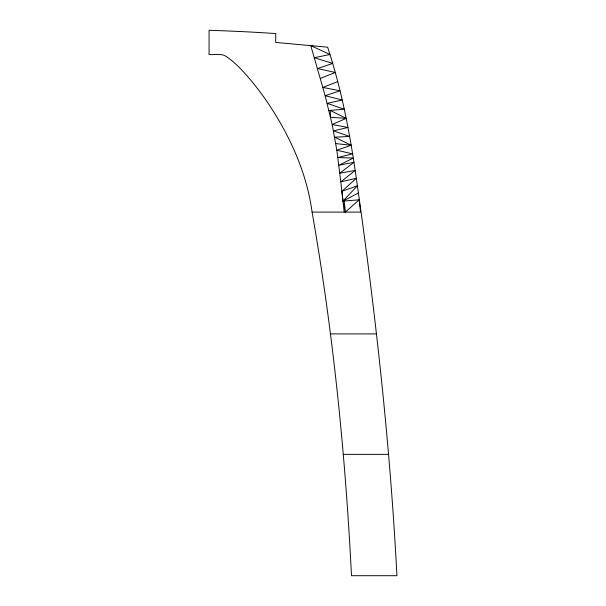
<?xml version="1.0" encoding="UTF-8"?>
<svg xmlns="http://www.w3.org/2000/svg" width="606" height="606" viewBox="0 0 606 606"><rect width="100%" height="100%" fill="white"/><g stroke="black" fill="none" stroke-linecap="round" stroke-linejoin="round"><path stroke-width="0.91" d="M359.138 199.821L342.981 201.124L341.905 191.299L356.328 178.3C349.995 133.987 341.708 89.749 327.611 47.185L275.73 42.42L275.73 33.58L267.981 33.057A1853.996 1853.996 0 0 0 209.07 30.3L209.07 54.54C214.888 55.116 221.531 52.904 226.621 56.737C231.31 59.835 235.423 63.683 239.423 67.607C249.93 78.295 259.141 90.173 267.617 102.512C289.729 135.418 306.757 172.551 312.09 212.1C333.118 332.277 345.397 453.879 351.48 575.7L396.93 575.7C390.067 442.645 375.144 310.128 356.328 178.3L340.807 181.861L344.208 212.1L344.185 201.025L345.42 212.1L359.138 199.821L360.57 212.1L312.09 212.1M358.297 193.026L342.981 201.124L357.358 185.845L341.905 191.299M346.177 118.382L330.611 117.261L330.179 110.406L346.177 118.382L332.186 124.533L336.83 150.227L340.807 181.861L355.199 170.43L339.784 173.218L353.972 162.272L338.807 165.264L353.306 158.068L337.8 157.522L352.639 153.863L336.83 150.227L351.192 145.235L334.633 137.183L349.639 136.426L333.444 130.881L347.965 127.465L332.186 124.533L325.149 95.71L310.78 45.639L330.012 54.51L314.287 57.699L332.732 63.425L317.476 68.546L335.307 72.47L320.339 78.416M337.747 81.605L322.884 87.431L340.049 90.802L325.149 95.71L342.223 100.02L327.164 103.361L344.261 109.224L328.967 110.504M330.444 333.891L375.894 333.891M343.261 454.356L388.711 454.356M335.754 143.592L351.192 145.235M311.992 45.753L313.628 46.548"/></g></svg>
